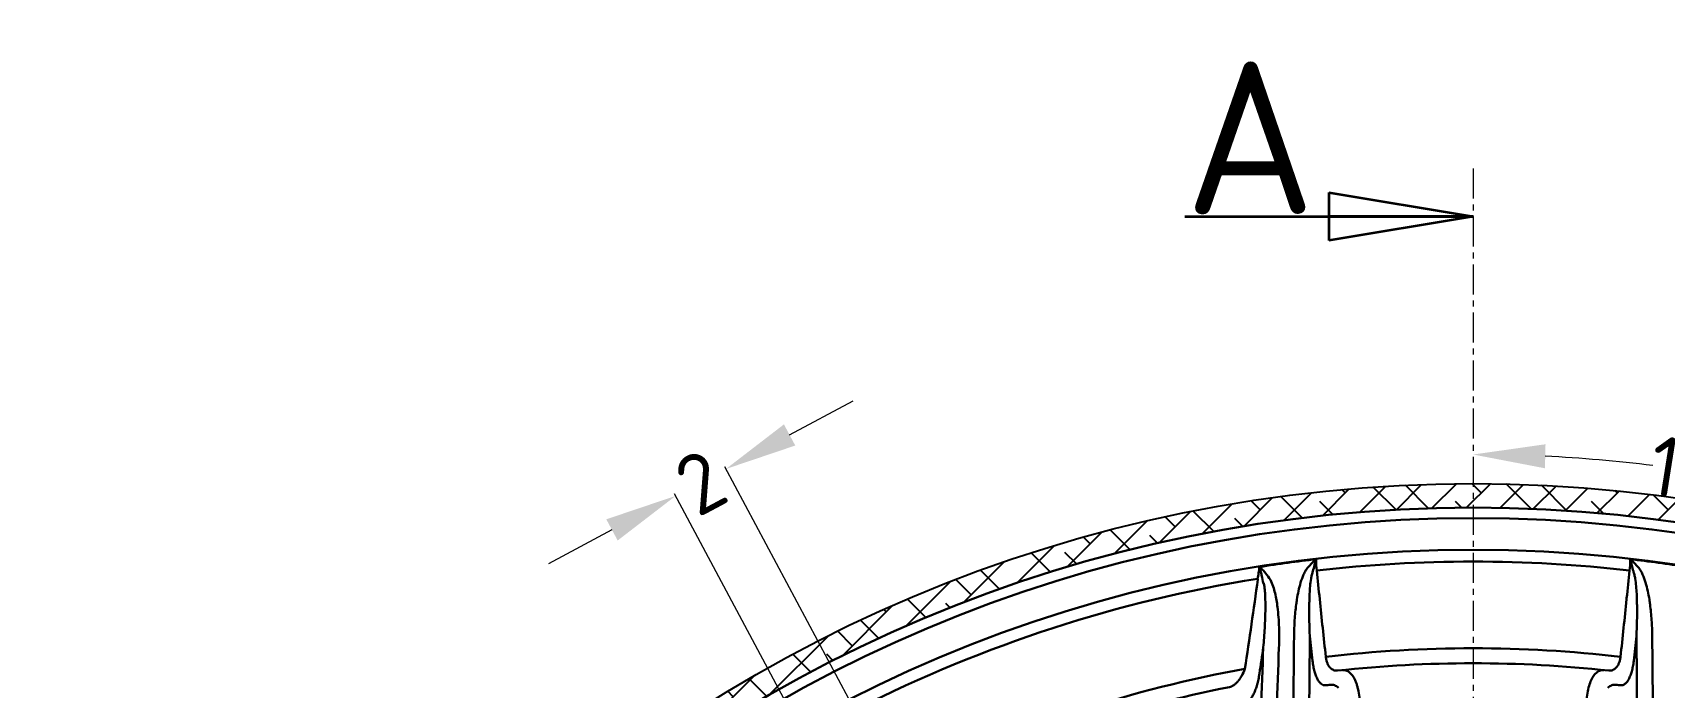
# Model space of a CAD drawing. Header units: inches. Extents: x 975 to 1816, y 133 to 420.
# Drawn here: x 1494.7 to 1562.6, y 327.8 to 355 of the extents above; entities that cross this region are included whole.
import ezdxf

# ---------------------------------------------------------------- set-up
doc = ezdxf.new("R2010")
doc.units = ezdxf.units.IN
doc.header["$MEASUREMENT"] = 0
doc.linetypes.add('CENTER', pattern=[2, 1.25, -0.25, 0.25, -0.25])
doc.layers.get('0').update_dxf_attribs({"lineweight": 30})
doc.layers.add('Center', color=1, linetype='CENTER', lineweight=18)
doc.layers.add('FORMAT', color=7, linetype='Continuous')
doc.styles.add('TCVN', font='tcvn+7284-2003r.ttf', dxfattribs={"height": 2.5})
doc.dimstyles.new('TCVN', dxfattribs={"dimtxt": 2.5, "dimasz": 3, "dimexe": 0.1, "dimexo": 0.0625, "dimgap": 0.09, "dimtad": 0, "dimtoh": 1, "dimdec": 0, "dimzin": 0, "dimdsep": 46, "dimtxsty": 'TCVN', "dimcen": 0.09, "dimclrd": 2, "dimclre": 2, "dimclrt": 1, "dimadec": 0, "dimazin": 0, "dimtfac": 1, "dimtdec": 0, "dimtofl": 0, "dimtmove": 0, "dimatfit": 3, "dimfxl": 1, "dimtolj": 1, "dimtzin": 0, "dimlwd": 18, "dimlwe": 18, "dimarcsym": 0})

# ---------------------------------------------------------------- blocks, each defined once
blk = doc.blocks.new('_Closed')
at = {"color": 0, "linetype": 'ByBlock', "lineweight": -2}
for p, q in [((-1, 0.166667), (0, 0)), ((-1, 0.166667), (-1, -0.166667)), ((0, 0), (-1, -0.166667)), ((0, 0), (-1, 0))]:
    blk.add_line(p, q, dxfattribs=at)
blk = doc.blocks.new('*D74')
at = {"layer": 'Center', "color": 2, "linetype": 'Continuous', "lineweight": 18, "transparency": 16777216}
for p, q in [((1611.12, 353.394), (1591.198, 326.267)), ((1614.12, 353.394), (1611.12, 353.394))]:
    blk.add_line(p, q, dxfattribs=at)
at = {"layer": 'Center', "color": 2, "lineweight": 18, "transparency": 16777216}
for p, q in [((1554.506, 276.426), (1554.686, 276.426)), ((1554.596, 276.336), (1554.596, 276.516))]:
    blk.add_line(p, q, dxfattribs=at)
at = {"layer": 'Center', "color": 2, "transparency": 16777216}
blk.add_solid([(1590.795, 326.563), (1591.601, 325.971), (1589.422, 323.849)], dxfattribs=at)
at = {"layer": 'Defpoints', "color": 0, "transparency": 16777216}
for p in [(1589.422, 323.849), (1519.769, 229.002)]:
    blk.add_point(p, dxfattribs=at)
at = {"layer": 'Center', "color": 1, "transparency": 16777216, "insert": (1617.21, 353.394), "char_height": 2.5, "attachment_point": 5, "style": 'TCVN'}
blk.add_mtext('\\A1;∅118', dxfattribs=at)
blk = doc.blocks.new('*D75')
at = {"layer": 'Center', "color": 2, "linetype": 'Continuous', "lineweight": 18, "transparency": 16777216}
for p, q in [((1614.022, 341.958), (1566.443, 289.491)), ((1617.022, 341.958), (1614.022, 341.958))]:
    blk.add_line(p, q, dxfattribs=at)
at = {"layer": 'Center', "color": 2, "lineweight": 18, "transparency": 16777216}
for p, q in [((1554.506, 276.426), (1554.686, 276.426)), ((1554.596, 276.336), (1554.596, 276.516))]:
    blk.add_line(p, q, dxfattribs=at)
at = {"layer": 'Center', "color": 2, "transparency": 16777216}
blk.add_solid([(1566.073, 289.826), (1566.814, 289.155), (1564.428, 287.268)], dxfattribs=at)
at = {"layer": 'Defpoints', "color": 0, "transparency": 16777216}
for p in [(1564.428, 287.268), (1544.763, 265.583)]:
    blk.add_point(p, dxfattribs=at)
at = {"layer": 'Center', "color": 1, "transparency": 16777216, "insert": (1619.737, 341.958), "char_height": 2.5, "attachment_point": 5, "style": 'TCVN'}
blk.add_mtext('\\A1;∅29', dxfattribs=at)
blk = doc.blocks.new('*D77')
at = {"layer": 'Center', "color": 2, "linetype": 'Continuous', "lineweight": 18, "transparency": 16777216}
for p, q in [((1526.16, 338.289), (1528.805, 339.704)), ((1528.63, 327.309), (1523.467, 336.963)), ((1526.531, 326.187), (1521.368, 335.841)), ((1518.77, 334.338), (1516.125, 332.923))]:
    blk.add_line(p, q, dxfattribs=at)
at = {"layer": 'Center', "color": 2, "transparency": 16777216}
for points in [[(1525.924, 338.73), (1526.395, 337.849), (1523.514, 336.875)], [(1518.534, 334.779), (1519.006, 333.897), (1521.416, 335.752)]]:
    blk.add_solid(points, dxfattribs=at)
at = {"layer": 'Defpoints', "color": 0, "transparency": 16777216}
for p in [(1523.514, 336.875), (1528.659, 327.254), (1526.561, 326.132)]:
    blk.add_point(p, dxfattribs=at)
at = {"layer": 'Center', "color": 1, "transparency": 16777216, "insert": (1522.465, 336.314), "char_height": 2.5, "attachment_point": 5, "rotation": 28.13789, "style": 'TCVN'}
blk.add_mtext('\\A1;2', dxfattribs=at)
blk = doc.blocks.new('*D79')
at = {"layer": 'Center', "color": 2, "linetype": 'Continuous', "lineweight": 18, "transparency": 16777216}
blk.add_line((1569.182, 321.319), (1573.49, 334.585), dxfattribs=at)
for start, end in [(82.96732, 87.18581), (74.82735, 79.04584)]:
    blk.add_arc((1554.596, 276.391), 61.085, start, end, dxfattribs=at)
at = {"layer": 'Center', "color": 2, "transparency": 16777216}
for points in [[(1557.583, 336.902), (1557.607, 337.902), (1554.596, 337.475)], [(1570.726, 335.825), (1570.441, 334.867), (1573.459, 334.49)]]:
    blk.add_solid(points, dxfattribs=at)
at = {"layer": 'Defpoints', "color": 0, "transparency": 16777216}
for p in [(1554.596, 349.385), (1567.287, 336.143), (1569.163, 321.259), (1565.915, 311.256), (1554.596, 203.466)]:
    blk.add_point(p, dxfattribs=at)
at = {"layer": 'Center', "color": 1, "transparency": 16777216, "insert": (1564.145, 336.724), "char_height": 2.5, "attachment_point": 5, "rotation": 351.00658, "style": 'TCVN'}
blk.add_mtext('\\A1;18°', dxfattribs=at)
blk = doc.blocks.new('*D83')
at = {"layer": 'Center', "color": 2, "linetype": 'Continuous', "lineweight": 18, "transparency": 16777216}
blk.add_line((1565.88, 280.084), (1565.575, 279.984), dxfattribs=at)
for start, end in [(65.65809, 75.20972), (32.94014, 42.49178)]:
    blk.add_arc((1554.596, 276.385), 11.654, start, end, dxfattribs=at)
at = {"layer": 'Center', "color": 2, "transparency": 16777216}
for points in [[(1557.506, 287.157), (1557.635, 288.149), (1554.596, 288.039)], [(1564.827, 282.938), (1563.925, 282.507), (1565.67, 280.016)]]:
    blk.add_solid(points, dxfattribs=at)
at = {"layer": 'Defpoints', "color": 0, "transparency": 16777216}
for p in [(1554.596, 349.385), (1563.243, 284.198), (1571.34, 281.874), (1565.939, 280.104), (1554.596, 203.466)]:
    blk.add_point(p, dxfattribs=at)
at = {"layer": 'Center', "color": 1, "transparency": 16777216, "insert": (1561.433, 285.823), "char_height": 2.5, "attachment_point": 5, "rotation": 324.07493, "style": 'TCVN'}
blk.add_mtext('\\A1;72°', dxfattribs=at)

msp = doc.modelspace()

# ---------------------------------------------------------------- hatches: boundary and pattern name
at = {"layer": 'FORMAT'}
h = msp.add_hatch(dxfattribs=at)
h.set_pattern_fill('ANSI38', color=3, scale=8)
h.paths.add_polyline_path([(1554.596, 336.264, 0.414214), (1494.668, 276.336, 0.414214), (1554.596, 216.408), (1554.596, 217.588, -0.414214), (1495.758, 276.426, -0.414214), (1554.596, 335.264)])
h.paths.add_polyline_path([(1554.596, 336.264), (1554.596, 335.264, -0.414214), (1613.434, 276.426, -0.414214), (1554.596, 217.588), (1554.596, 216.408, 0.414214), (1614.524, 276.336, 0.414214)])
h.paths.add_polyline_path([(1560.855, 334.334), (1566.535, 333.435), (1567.473, 339.362), (1561.793, 340.261)], flags=9)

# ---------------------------------------------------------------- linework, layer by layer
at = {"color": 7, "linetype": 'Continuous', "lineweight": 35}
msp.add_line((1542.596, 347.385), (1554.596, 347.385), dxfattribs=at)
for radius in [58.838, 58.403, 57.085]:
    msp.add_circle((1554.596, 276.426), radius)
for radius, start, end in [(57.068, 96.57982, 98.95555), (56.593, 83.39451, 96.60549), (57.068, 81.04445, 83.42018), (56.593, 99.11875, 116.88125), (52.986, 83.35754, 96.64246), (52.362, 83.81235, 96.18765), (52.986, 100.32161, 115.67839), (52.362, 101.16908, 114.83092)]:
    msp.add_arc((1554.596, 276.426), radius, start, end)
for points, knots in [([(1545.627, 332.303), (1545.644, 332.382), (1545.659, 332.462), (1545.685, 332.625), (1545.695, 332.708), (1545.703, 332.792)], [0, 0, 0, 0, 0.5, 0.5, 1, 1, 1, 1]), ([(1545.712, 332.798), (1545.71, 332.798), (1545.709, 332.797), (1545.707, 332.796), (1545.705, 332.795), (1545.704, 332.793), (1545.703, 332.792)], [0, 0, 0, 0, 0.0000252961, 0.0000252961, 0.0000252961, 0.00005828994, 0.00005828994, 0.00005828994, 0.00005828994]), ([(1545.868, 332.104), (1545.848, 332.219), (1545.824, 332.334), (1545.784, 332.508), (1545.77, 332.565), (1545.748, 332.652), (1545.74, 332.681), (1545.728, 332.724), (1545.724, 332.738), (1545.718, 332.76), (1545.716, 332.767), (1545.712, 332.778), (1545.711, 332.781), (1545.709, 332.786), (1545.708, 332.788), (1545.706, 332.791), (1545.704, 332.793), (1545.703, 332.792)], [0, 0, 0, 0, 0.5, 0.5, 0.75, 0.75, 0.875, 0.875, 0.9375, 0.9375, 0.96875, 0.96875, 0.984375, 0.984375, 0.992187, 0.992187, 1, 1, 1, 1]), ([(1545.712, 332.798), (1545.719, 332.795), (1545.724, 332.79), (1545.735, 332.78), (1545.741, 332.775), (1545.757, 332.759), (1545.767, 332.749), (1545.799, 332.717), (1545.819, 332.696), (1545.879, 332.631), (1545.918, 332.586), (1546.031, 332.45), (1546.101, 332.354), (1546.166, 332.255)], [0, 0, 0, 0, 0.03125, 0.03125, 0.0625, 0.0625, 0.125, 0.125, 0.25, 0.25, 0.5, 0.5, 1, 1, 1, 1]), ([(1547.265, 331.438), (1547.283, 331.557), (1547.304, 331.676), (1547.355, 331.912), (1547.384, 332.029), (1547.455, 332.26), (1547.495, 332.373), (1547.57, 332.536), (1547.597, 332.59), (1547.659, 332.693), (1547.693, 332.742), (1547.733, 332.789)], [0, 0, 0, 0, 0.25, 0.25, 0.5, 0.5, 0.75, 0.75, 0.875, 0.875, 1, 1, 1, 1]), ([(1547.733, 332.789), (1547.783, 332.848), (1547.834, 332.905), (1547.915, 332.987), (1547.942, 333.014), (1547.984, 333.054), (1547.998, 333.068), (1548.019, 333.087), (1548.027, 333.093), (1548.041, 333.106), (1548.048, 333.112), (1548.056, 333.118)], [0, 0, 0, 0, 0.5, 0.5, 0.75, 0.75, 0.875, 0.875, 0.9375, 0.9375, 1, 1, 1, 1]), ([(1548.069, 333.114), (1548.068, 333.114), (1548.067, 333.113), (1548.066, 333.11), (1548.065, 333.109), (1548.063, 333.106), (1548.062, 333.103), (1548.06, 333.096), (1548.058, 333.09), (1548.053, 333.075), (1548.05, 333.065), (1548.04, 333.034), (1548.034, 333.013), (1548.016, 332.951), (1548.004, 332.91), (1547.971, 332.786), (1547.951, 332.703), (1547.931, 332.62)], [0, 0, 0, 0, 0.007813, 0.007813, 0.015625, 0.015625, 0.03125, 0.03125, 0.0625, 0.0625, 0.125, 0.125, 0.25, 0.25, 0.5, 0.5, 1, 1, 1, 1]), ([(1548.056, 333.118), (1548.059, 333.118), (1548.061, 333.118), (1548.063, 333.118), (1548.066, 333.117), (1548.067, 333.115), (1548.069, 333.114)], [0, 0, 0, 0, 0.00003455698, 0.00003455698, 0.00003455698, 0.00006825041, 0.00006825041, 0.00006825041, 0.00006825041]), ([(1560.978, 331.456), (1560.979, 331.47), (1560.981, 331.485), (1560.982, 331.499), (1561.023, 331.88), (1561.064, 332.262), (1561.106, 332.643)], [0, 0, 0, 0, 0.000226045, 0.000226045, 0.000226045, 0.0062233, 0.0062233, 0.0062233, 0.0062233]), ([(1561.135, 333.118), (1561.133, 333.118), (1561.13, 333.118), (1561.128, 333.118), (1561.126, 333.117), (1561.124, 333.115), (1561.122, 333.114)], [0, 0, 0, 0, 0.00003455699, 0.00003455699, 0.00003455699, 0.00006825041, 0.00006825041, 0.00006825041, 0.00006825041]), ([(1561.26, 332.62), (1561.241, 332.703), (1561.22, 332.786), (1561.187, 332.91), (1561.176, 332.951), (1561.158, 333.013), (1561.151, 333.034), (1561.142, 333.065), (1561.139, 333.075), (1561.134, 333.09), (1561.132, 333.096), (1561.129, 333.103), (1561.128, 333.106), (1561.126, 333.109), (1561.126, 333.11), (1561.124, 333.113), (1561.123, 333.114), (1561.122, 333.114)], [0, 0, 0, 0, 0.5, 0.5, 0.75, 0.75, 0.875, 0.875, 0.9375, 0.9375, 0.96875, 0.96875, 0.984375, 0.984375, 0.992188, 0.992188, 1, 1, 1, 1]), ([(1561.135, 333.118), (1561.143, 333.112), (1561.15, 333.106), (1561.165, 333.093), (1561.172, 333.087), (1561.193, 333.068), (1561.207, 333.054), (1561.249, 333.014), (1561.276, 332.987), (1561.357, 332.905), (1561.409, 332.848), (1561.459, 332.789)], [0, 0, 0, 0, 0.0625, 0.0625, 0.125, 0.125, 0.25, 0.25, 0.5, 0.5, 1, 1, 1, 1]), ([(1561.459, 332.789), (1561.499, 332.742), (1561.533, 332.693), (1561.594, 332.59), (1561.621, 332.536), (1561.696, 332.373), (1561.737, 332.26), (1561.807, 332.029), (1561.836, 331.912), (1561.887, 331.676), (1561.908, 331.557), (1561.926, 331.438)], [0, 0, 0, 0, 0.125, 0.125, 0.25, 0.25, 0.5, 0.5, 0.75, 0.75, 1, 1, 1, 1]), ([(1545.102, 328.554), (1545.195, 329.174), (1545.286, 329.795), (1545.464, 331.036), (1545.55, 331.657), (1545.638, 332.278)], [0, 0, 0, 0, 0.5, 0.5, 1, 1, 1, 1]), ([(1545.638, 332.278), (1545.635, 332.284), (1545.633, 332.29), (1545.63, 332.296), (1545.629, 332.299), (1545.628, 332.301), (1545.627, 332.303)], [0, 0, 0, 0, 0.0001038946, 0.0001038946, 0.0001038946, 0.0001448338, 0.0001448338, 0.0001448338, 0.0001448338]), ([(1545.893, 332.1), (1545.891, 332.099), (1545.889, 332.098), (1545.886, 332.098), (1545.883, 332.098), (1545.881, 332.098), (1545.878, 332.099), (1545.875, 332.1), (1545.872, 332.102), (1545.868, 332.104)], [0, 0, 0, 0, 0.0000422428, 0.0000422428, 0.0000422428, 0.000084418, 0.000084418, 0.000084418, 0.0001407012, 0.0001407012, 0.0001407012, 0.0001407012]), ([(1545.952, 331.061), (1545.953, 331.235), (1545.952, 331.409), (1545.94, 331.668), (1545.934, 331.755), (1545.919, 331.928), (1545.908, 332.014), (1545.893, 332.1)], [0, 0, 0, 0, 0.5, 0.5, 0.75, 0.75, 1, 1, 1, 1]), ([(1546.166, 332.255), (1546.21, 332.167), (1546.245, 332.075), (1546.307, 331.889), (1546.333, 331.795), (1546.4, 331.511), (1546.432, 331.318), (1546.457, 331.124)], [0, 0, 0, 0, 0.25, 0.25, 0.5, 0.5, 1, 1, 1, 1]), ([(1547.931, 332.62), (1547.912, 332.57), (1547.898, 332.519), (1547.873, 332.415), (1547.863, 332.363), (1547.837, 332.206), (1547.824, 332.1), (1547.795, 331.783), (1547.786, 331.57), (1547.781, 331.357)], [0, 0, 0, 0, 0.125, 0.125, 0.25, 0.25, 0.5, 0.5, 1, 1, 1, 1]), ([(1561.41, 331.357), (1561.406, 331.57), (1561.397, 331.783), (1561.367, 332.1), (1561.355, 332.206), (1561.328, 332.363), (1561.318, 332.415), (1561.294, 332.519), (1561.279, 332.57), (1561.26, 332.62)], [0, 0, 0, 0, 0.5, 0.5, 0.75, 0.75, 0.875, 0.875, 1, 1, 1, 1]), ([(1545.865, 329.448), (1545.89, 329.716), (1545.91, 329.985), (1545.94, 330.523), (1545.95, 330.792), (1545.952, 331.061)], [0, 0, 0, 0, 0.5, 0.5, 1, 1, 1, 1]), ([(1546.457, 331.124), (1546.492, 330.843), (1546.511, 330.562), (1546.529, 329.998), (1546.528, 329.716), (1546.517, 329.434)], [0, 0, 0, 0, 0.5, 0.5, 1, 1, 1, 1]), ([(1547.146, 329.933), (1547.148, 330.15), (1547.156, 330.368), (1547.185, 330.802), (1547.206, 331.018), (1547.235, 331.234)], [0, 0, 0, 0, 0.5, 0.5, 1, 1, 1, 1]), ([(1561.956, 331.234), (1561.986, 331.018), (1562.006, 330.802), (1562.035, 330.368), (1562.043, 330.15), (1562.045, 329.933)], [0, 0, 0, 0, 0.5, 0.5, 1, 1, 1, 1]), ([(1545.458, 319.022), (1545.531, 320.746), (1545.602, 322.478), (1545.737, 325.958), (1545.802, 327.701), (1545.865, 329.448)], [0, 0, 0, 0, 0.5, 0.5, 1, 1, 1, 1]), ([(1546.517, 329.434), (1546.452, 327.698), (1546.385, 325.965), (1546.245, 322.507), (1546.172, 320.786), (1546.096, 319.073)], [0, 0, 0, 0, 0.5, 0.5, 1, 1, 1, 1]), ([(1548.446, 327.87), (1548.389, 327.864), (1548.333, 327.882), (1548.25, 327.945), (1548.223, 327.973), (1548.171, 328.038), (1548.146, 328.077), (1548.098, 328.166), (1548.075, 328.217), (1548.032, 328.326), (1548.013, 328.386), (1547.977, 328.516), (1547.962, 328.585), (1547.935, 328.729), (1547.924, 328.804), (1547.915, 328.882)], [0, 0, 0, 0, 0.25, 0.25, 0.375, 0.375, 0.5, 0.5, 0.625, 0.625, 0.75, 0.75, 0.875, 0.875, 1, 1, 1, 1]), ([(1548.467, 329.055), (1548.472, 329.007), (1548.48, 328.961), (1548.501, 328.873), (1548.515, 328.832), (1548.546, 328.755), (1548.563, 328.72), (1548.602, 328.658), (1548.623, 328.63), (1548.668, 328.581), (1548.692, 328.561), (1548.741, 328.527), (1548.766, 328.513), (1548.844, 328.483), (1548.898, 328.476), (1548.952, 328.482)], [0, 0, 0, 0, 0.125, 0.125, 0.25, 0.25, 0.375, 0.375, 0.5, 0.5, 0.625, 0.625, 0.75, 0.75, 1, 1, 1, 1]), ([(1560.24, 328.482), (1560.294, 328.476), (1560.347, 328.483), (1560.425, 328.513), (1560.451, 328.527), (1560.499, 328.561), (1560.523, 328.581), (1560.568, 328.629), (1560.589, 328.657), (1560.628, 328.72), (1560.645, 328.754), (1560.676, 328.83), (1560.69, 328.872), (1560.711, 328.96), (1560.719, 329.007), (1560.725, 329.055)], [0, 0, 0, 0, 0.25, 0.25, 0.375, 0.375, 0.5, 0.5, 0.625, 0.625, 0.75, 0.75, 0.875, 0.875, 1, 1, 1, 1]), ([(1561.276, 328.882), (1561.267, 328.804), (1561.256, 328.728), (1561.229, 328.583), (1561.213, 328.514), (1561.178, 328.385), (1561.159, 328.326), (1561.116, 328.216), (1561.093, 328.165), (1561.045, 328.077), (1561.02, 328.038), (1560.981, 327.989), (1560.968, 327.974), (1560.941, 327.947), (1560.927, 327.935), (1560.858, 327.882), (1560.802, 327.864), (1560.745, 327.87)], [0, 0, 0, 0, 0.125, 0.125, 0.25, 0.25, 0.375, 0.375, 0.5, 0.5, 0.625, 0.625, 0.6875, 0.6875, 0.75, 0.75, 1, 1, 1, 1]), ([(1544.453, 327.795), (1544.513, 327.807), (1544.573, 327.835), (1544.663, 327.897), (1544.693, 327.921), (1544.752, 327.975), (1544.781, 328.005), (1544.837, 328.07), (1544.865, 328.106), (1544.919, 328.183), (1544.945, 328.223), (1545.019, 328.353), (1545.065, 328.449), (1545.102, 328.554)], [0, 0, 0, 0, 0.25, 0.25, 0.375, 0.375, 0.5, 0.5, 0.625, 0.625, 0.75, 0.75, 1, 1, 1, 1]), ([(1545.706, 328.357), (1545.694, 328.275), (1545.68, 328.195), (1545.647, 328.041), (1545.629, 327.968), (1545.59, 327.829), (1545.569, 327.764), (1545.524, 327.641), (1545.5, 327.583), (1545.45, 327.478), (1545.424, 327.431), (1545.384, 327.369), (1545.371, 327.349), (1545.343, 327.312), (1545.329, 327.295), (1545.259, 327.218), (1545.202, 327.181), (1545.144, 327.17)], [0, 0, 0, 0, 0.125, 0.125, 0.25, 0.25, 0.375, 0.375, 0.5, 0.5, 0.625, 0.625, 0.6875, 0.6875, 0.75, 0.75, 1, 1, 1, 1]), ([(1548.997, 327.771), (1548.94, 327.817), (1548.883, 327.85), (1548.769, 327.89), (1548.711, 327.898), (1548.653, 327.892)], [0, 0, 0, 0, 0.5, 0.5, 1, 1, 1, 1]), ([(1549.161, 328.504), (1549.22, 328.51), (1549.278, 328.501), (1549.396, 328.45), (1549.454, 328.41), (1549.512, 328.353)], [0, 0, 0, 0, 0.5, 0.5, 1, 1, 1, 1]), ([(1549.512, 328.353), (1549.602, 328.264), (1549.674, 328.138), (1549.746, 327.933), (1549.759, 327.889), (1549.785, 327.797), (1549.796, 327.75), (1549.829, 327.601), (1549.848, 327.494), (1549.872, 327.323), (1549.879, 327.263), (1549.892, 327.141), (1549.899, 327.078), (1549.916, 326.887), (1549.925, 326.754), (1549.94, 326.479), (1549.947, 326.337), (1549.958, 326.043), (1549.962, 325.894), (1549.966, 325.741)], [0, 0, 0, 0, 0.25, 0.25, 0.3125, 0.3125, 0.375, 0.375, 0.5, 0.5, 0.5625, 0.5625, 0.625, 0.625, 0.75, 0.75, 0.875, 0.875, 1, 1, 1, 1]), ([(1559.225, 325.741), (1559.233, 326.046), (1559.243, 326.337), (1559.266, 326.751), (1559.276, 326.886), (1559.298, 327.141), (1559.312, 327.262), (1559.343, 327.49), (1559.362, 327.598), (1559.406, 327.799), (1559.431, 327.89), (1559.488, 328.054), (1559.52, 328.127), (1559.593, 328.254), (1559.634, 328.308), (1559.679, 328.353)], [0, 0, 0, 0, 0.25, 0.25, 0.375, 0.375, 0.5, 0.5, 0.625, 0.625, 0.75, 0.75, 0.875, 0.875, 1, 1, 1, 1]), ([(1559.679, 328.353), (1559.738, 328.41), (1559.796, 328.45), (1559.913, 328.501), (1559.972, 328.51), (1560.031, 328.504)], [0, 0, 0, 0, 0.5, 0.5, 1, 1, 1, 1]), ([(1560.539, 327.892), (1560.48, 327.898), (1560.423, 327.89), (1560.308, 327.85), (1560.251, 327.817), (1560.194, 327.771)], [0, 0, 0, 0, 0.5, 0.5, 1, 1, 1, 1])]:
    msp.add_open_spline(points, degree=3, knots=knots)
for points in [[(1548.069, 333.114), (1548.064, 332.955), (1548.07, 332.796), (1548.086, 332.643)], [(1548.086, 332.643), (1548.129, 332.247), (1548.171, 331.852), (1548.214, 331.456)], [(1561.106, 332.643), (1561.122, 332.796), (1561.127, 332.955), (1561.122, 333.114)], [(1547.235, 331.234), (1547.244, 331.302), (1547.254, 331.37), (1547.265, 331.438)], [(1547.782, 331.357), (1547.78, 331.293), (1547.778, 331.228), (1547.777, 331.163)], [(1547.781, 331.357), (1547.781, 331.357), (1547.782, 331.357), (1547.782, 331.357)], [(1548.214, 331.456), (1548.292, 330.655), (1548.377, 329.855), (1548.467, 329.055)], [(1560.725, 329.055), (1560.815, 329.855), (1560.899, 330.655), (1560.978, 331.456)], [(1561.41, 331.357), (1561.41, 331.357), (1561.41, 331.357), (1561.41, 331.357)], [(1561.414, 331.163), (1561.413, 331.228), (1561.412, 331.293), (1561.41, 331.357)], [(1561.926, 331.438), (1561.937, 331.37), (1561.947, 331.302), (1561.956, 331.234)], [(1547.777, 331.163), (1547.771, 330.749), (1547.781, 330.335), (1547.801, 329.921)], [(1561.39, 329.921), (1561.411, 330.335), (1561.42, 330.749), (1561.414, 331.163)], [(1547.086, 324.009), (1547.108, 325.978), (1547.128, 327.955), (1547.146, 329.933)], [(1547.801, 329.921), (1547.785, 327.93), (1547.768, 325.94), (1547.747, 323.959)], [(1547.915, 328.882), (1547.876, 329.228), (1547.838, 329.575), (1547.801, 329.921)], [(1561.39, 329.921), (1561.353, 329.575), (1561.315, 329.228), (1561.276, 328.882)], [(1561.444, 323.959), (1561.424, 325.94), (1561.406, 327.93), (1561.39, 329.921)], [(1562.045, 329.933), (1562.063, 327.955), (1562.083, 325.978), (1562.106, 324.009)], [(1545.865, 329.448), (1545.813, 329.084), (1545.76, 328.72), (1545.706, 328.357)], [(1548.653, 327.892), (1548.584, 327.885), (1548.515, 327.878), (1548.446, 327.87)], [(1560.745, 327.87), (1560.676, 327.878), (1560.607, 327.885), (1560.539, 327.892)]]:
    msp.add_open_spline(points, degree=3)
at = {"layer": 'Center'}
msp.add_line((1554.596, 349.385), (1554.596, 203.466), dxfattribs=at)
at = {"layer": 'FORMAT'}
msp.add_circle((1554.596, 276.336), 59.928, dxfattribs=at)

# ---------------------------------------------------------------- block references
at = {"color": 7, "linetype": 'Continuous', "lineweight": 35, "xscale": 6, "yscale": 6}
msp.add_blockref('_Closed', (1554.596, 347.385), dxfattribs=at)

# ---------------------------------------------------------------- texts
at = {"color": 7, "linetype": 'Continuous', "insert": (1542.596, 353.835), "char_height": 6.35, "attachment_point": 1, "style": 'TCVN'}
msp.add_mtext('A', dxfattribs=at)

# ---------------------------------------------------------------- dimensions: what is measured, and where the dimension line sits
at = {"layer": 'Center'}
for p1, p2, picture, middle in [((1519.769, 229.002), (1589.422, 323.849), '*D74', (1617.21, 353.394)), ((1544.763, 265.583), (1564.428, 287.268), '*D75', (1619.737, 341.958))]:
    dim = msp.add_diameter_dim_2p(p1=p1, p2=p2, dimstyle='TCVN', dxfattribs=at)
    dim.commit()
    dim.dimension.update_dxf_attribs({"geometry": picture, "text_midpoint": middle, "dimtype": 163})
for base, line1, picture, middle in [((1567.287, 336.143), ((1565.915, 311.256), (1569.163, 321.259)), '*D79', (1564.145, 336.724)), ((1563.243, 284.198), ((1571.34, 281.874), (1565.939, 280.104)), '*D83', (1561.433, 285.823))]:
    dim = msp.add_angular_dim_2l(base=base, line1=line1, line2=((1554.596, 349.385), (1554.596, 203.466)), dimstyle='TCVN', dxfattribs=at)
    dim.commit()
    dim.dimension.update_dxf_attribs({"geometry": picture, "text_midpoint": middle})
dim = msp.add_aligned_dim(p1=(1526.561, 326.132), p2=(1528.659, 327.254), distance=10.91, dimstyle='TCVN', dxfattribs=at)
dim.commit()
dim.dimension.update_dxf_attribs({"geometry": '*D77', "text_midpoint": (1522.465, 336.314)})

doc.saveas('drawing.dxf')
